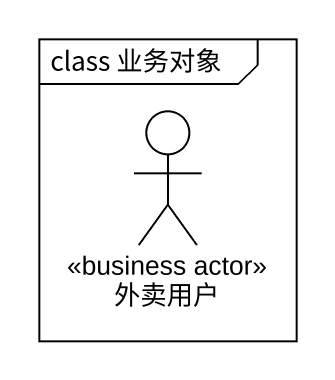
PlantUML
@startuml
mainframe class 业务对象
actor 外卖用户 <<business actor>>
@enduml
